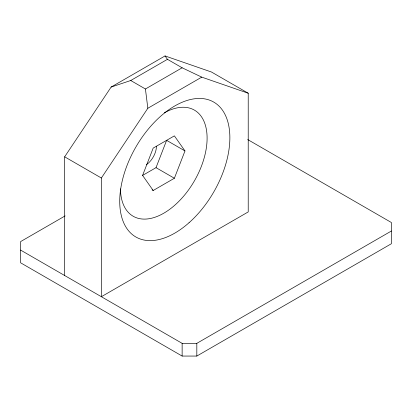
<?xml version="1.0" encoding="UTF-8"?>
<svg xmlns="http://www.w3.org/2000/svg" width="412" height="412" viewBox="0 0 412 412"><rect width="100%" height="100%" fill="white"/><g stroke="black" fill="none" stroke-linecap="round" stroke-linejoin="round"><path stroke-width="0.62" d="M142.434 175.502L156.024 167.658L166.618 140.343L184.978 150.941L174.379 178.257L153.182 190.493L152.069 189.85M64.653 275.52L64.653 156.817L111.127 87.066L165.037 55.939L211.505 72.033L248.22 93.23L248.22 211.928L101.367 296.712L101.367 178.015L147.836 108.258L201.751 77.132L248.22 93.23M111.127 87.066L130.738 80.51L167.452 59.318L182.135 67.795L201.751 77.132M130.738 80.51L145.426 88.992L182.135 67.795M65.137 215.893L20.6 241.602L20.6 262.799L182.135 356.061L196.823 356.061L391.4 243.724L391.4 222.526L247.689 139.555M20.6 250.084L182.135 343.345L196.823 343.345L391.4 231.008M156.024 167.658L174.379 178.257M64.653 156.817L101.367 178.015M165.037 55.939L167.452 59.318M184.978 150.941L174.379 135.862L153.182 148.099L142.583 175.414L153.182 190.493M145.426 88.992L147.836 108.258M196.823 343.345L196.823 356.061M182.135 343.345L182.135 356.061M156.436 146.219A15.574 8.992 -60 0 1 146.384 164.697M164.347 112.831A61.264 35.37 -60 0 1 207.102 138.386A61.264 35.37 -60 0 1 163.971 213.092A61.264 35.37 -60 0 1 120.464 188.84M189.046 222.732A77.878 44.965 -60 0 0 213.735 102.088A77.878 44.965 -60 0 0 121.602 183.788A77.878 44.965 -60 0 0 189.046 222.732"/></g></svg>
